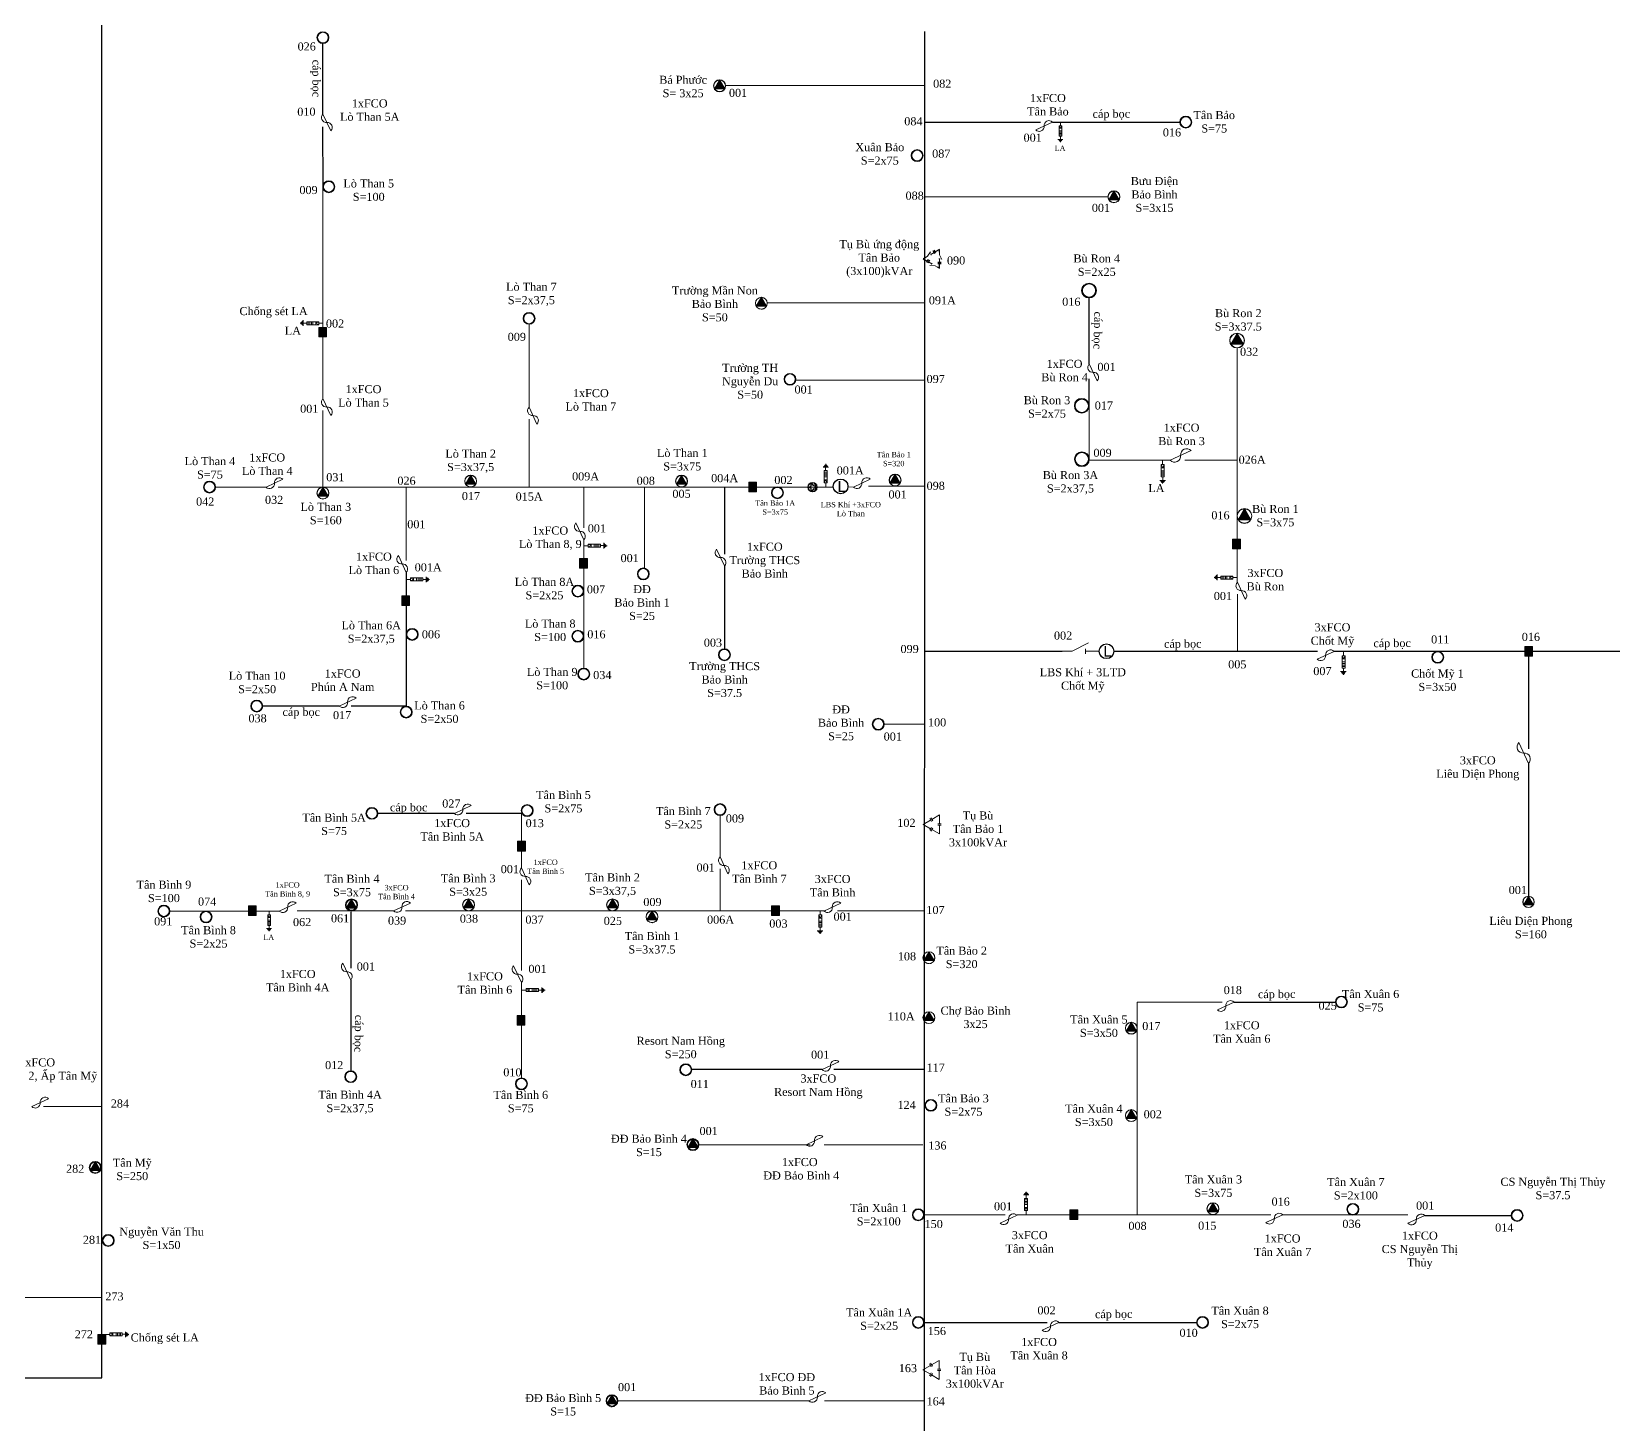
# Model space of a CAD drawing. Header units: inches. Extents: x 4393 to 9189, y -189 to 2360.
# Drawn here: x 8357.2 to 8504.6, y 1121 to 1250.8 of the extents above; entities that cross this region are included whole.
import ezdxf
from ezdxf.enums import TextEntityAlignment as Align

# ---------------------------------------------------------------- set-up
doc = ezdxf.new("R2010")
doc.units = ezdxf.units.IN
doc.header["$MEASUREMENT"] = 0
for name, color, linetype, lineweight in [('Day 22kV', 1, 'Continuous', 25), ('TBA', 5, 'Continuous', 18), ('Text', 7, 'Continuous', 15), ('Thiet bi', 3, 'Continuous', 18)]:
    doc.layers.add(name, color=color, linetype=linetype, lineweight=lineweight)
doc.layers.add('TEXT477TANPHU', color=7, linetype='Continuous')
doc.styles.get("Standard").update_dxf_attribs({"font": 'arial.ttf'})
doc.styles.add('TimeNRoman', font='times.ttf')

# ---------------------------------------------------------------- blocks, each defined once
blk = doc.blocks.new('TBA 1P')
h = blk.add_hatch(color=4)
h.set_gradient(color1=(0, 0, 255), one_color=1, tint=1, name='SPHERICAL')
h.paths.add_polyline_path([(0.8, 0.8, 1), (-0.8, 0.8, 1)])
h.paths.add_polyline_path([(-0.77, 0.8, -1), (0.77, 0.8, -1)], flags=16)
at = {"color": 0}
for radius in [0.8, 0.769, 0.759, 0.759, 0.748, 0.737, 0.726, 0.715]:
    blk.add_circle((0, 0.8), radius, dxfattribs=at)
blk = doc.blocks.new('FCO')
at = {"color": 0}
blk.add_lwpolyline([(0, 0, 0.707499), (1.13, 0.53, -0.707499), (2.26, 1.05, -5.301682)], format="xyb", dxfattribs=at)
blk.add_lwpolyline([(0, 0), (2.26, 1.05)], dxfattribs=at)
blk = doc.blocks.new('TBA 3P')
h = blk.add_hatch(color=4)
h.set_gradient(color1=(0, 0, 255), one_color=1, tint=1, name='INVSPHERICAL')
h.paths.add_polyline_path([(-0.01, 1.58), (0, 1.6, 0.414214), (-0.8, 0.8, 0.131652), (-0.69, 0.4), (-0.68, 0.42, -0.12747), (-0.78, 0.8, -0.409402)])
h = blk.add_hatch(color=4)
h.set_gradient(color1=(0, 0, 255), one_color=1, tint=1, name='INVSPHERICAL')
h.paths.add_polyline_path([(0.8, 0.8, 1), (-0.8, 0.8, 1)])
h.paths.add_polyline_path([(-0.78, 0.8, -1), (0.78, 0.8, -1)], flags=16)
h = blk.add_hatch()
h.set_pattern_fill('AR-HBONE', color=4, scale=0.25, style=0)
h.paths.add_polyline_path([(0.69, 0.4), (0.67, 0.4, -0.566432), (-0.67, 0.4), (-0.69, 0.4, 0.57735)])
h = blk.add_hatch(color=4)
h.set_gradient(color1=(0, 0, 255), one_color=1, tint=1, name='SPHERICAL')
h.paths.add_polyline_path([(0, 1.6), (0.01, 1.58, -0.409402), (0.78, 0.8, -0.12747), (0.68, 0.42), (0.69, 0.4, 0.131652), (0.8, 0.8, 0.414214)])
at = {"color": 0}
blk.add_lwpolyline([(0, 1.6, 0, 1.39, 0), (0, 0.4, 0, 0, 0)], format="xyseb", dxfattribs=at)
blk.add_lwpolyline([(-0.69, 0.4), (0.69, 0.4), (0, 1.6)], close=True, dxfattribs=at)
for radius in [0.8, 0.778]:
    blk.add_circle((0, 0.8), radius, dxfattribs=at)
blk = doc.blocks.new('LA')
at = {"color": 0}
for p, q in [((0.52, -1.72), (0.52, -2.28)), ((0.33, -2.28), (0.53, -2.69)), ((0.33, -2.28), (0.74, -2.28)), ((0.33, -3.92), (0.33, -2.28)), ((0.33, -2.69), (0.74, -2.69)), ((0.33, -3.1), (0.74, -3.1)), ((0.33, -3.3), (0.74, -3.3)), ((0.33, -3.51), (0.74, -3.51)), ((0.33, -3.71), (0.74, -3.71)), ((0.74, -3.92), (0.33, -3.92)), ((0.53, -2.69), (0.74, -2.28)), ((0.53, -3.92), (0.53, -4.39)), ((0.74, -2.28), (0.74, -3.92)), ((0.88, -4.39), (0.14, -4.39)), ((0.22, -4.48), (0.8, -4.48)), ((0.3, -4.58), (0.72, -4.58)), ((0.38, -4.67), (0.64, -4.67)), ((0.46, -4.77), (0.56, -4.77))]:
    blk.add_line(p, q, dxfattribs=at)
blk = doc.blocks.new('ALTD')
at = {"color": 0}
for points in [[(3.38, 1.08), (1.27, 0), (0, 0)], [(2.99, 0.31), (2.99, -0.31)], [(2.99, 0), (4.73, 0)]]:
    blk.add_lwpolyline(points, dxfattribs=at)
blk = doc.blocks.new('tuj bù ứng động')
at = {"color": 0}
for points in [[(7858.06, 2813.97), (7858.06, 2815.23), (7856.15, 2814.12)], [(7851.91, 2811.66), (7850.5, 2810.87), (7852.44, 2809.74)], [(7852.9, 2810.53), (7852.11, 2809.16)], [(7853.45, 2810.21), (7852.66, 2808.84)], [(7855.9, 2813.27), (7855.11, 2814.64)], [(7856.45, 2813.59), (7855.66, 2814.96)], [(7857.02, 2807.12), (7858.06, 2806.5), (7858.06, 2808.54)], [(7858.85, 2809.19), (7857.27, 2809.19)], [(7858.85, 2808.54), (7857.27, 2808.54)]]:
    blk.add_lwpolyline(points, dxfattribs=at)
at = {"layer": 'Thiet bi', "zscale": 3.6}
for p, rotation in [((7851.5, 2811.42), 29.99999999999729), ((7857.13, 2807.07), 149.9999999999897), ((7858.06, 2813.94), 270)]:
    blk.add_blockref('ALTD', p, dxfattribs=dict(at, rotation=rotation))
blk = doc.blocks.new('TU BU')
at = {"color": 0}
for points in [[(0.59, -1.02), (0, 0), (-0.59, -1.02)], [(-0.68, -1.18), (-1.27, -2.19), (-0.09, -2.19)], [(-0.48, -1.29), (-0.88, -1.06)], [(-0.39, -1.13), (-0.78, -0.9)], [(-0.09, -2.42), (-0.09, -1.96)], [(0.09, -2.19), (1.27, -2.19), (0.68, -1.18)], [(0.09, -2.42), (0.09, -1.96)], [(0.41, -1.13), (0.8, -0.9)], [(0.5, -1.29), (0.9, -1.06)]]:
    blk.add_lwpolyline(points, dxfattribs=at)
blk = doc.blocks.new('ngoi sao')
at = {"layer": 'Day 22kV', "color": 1}
for p, q in [((7789, 2470), (7803.5, 2474.7)), ((7803.5, 2465.3), (7789, 2470)), ((7803.5, 2474.7), (7803.5, 2490)), ((7803.5, 2490), (7812.5, 2477.6)), ((7803.5, 2450), (7803.5, 2465.3)), ((7812.5, 2462.4), (7803.5, 2450)), ((7812.5, 2477.6), (7827, 2482.3)), ((7827, 2457.7), (7812.5, 2462.4)), ((7827, 2482.3), (7818, 2470)), ((7818, 2470), (7827, 2457.7))]:
    blk.add_line(p, q, dxfattribs=at)
blk = doc.blocks.new('báo sự cố')
at = {"layer": 'Day 22kV', "color": 1, "xscale": 0.1313280000002237, "yscale": 0.1313280000002237, "zscale": 0.1313280000002237}
blk.add_blockref('ngoi sao', (6759.61, 2134.29, 3), dxfattribs=at)
at = {"layer": 'TBA', "xscale": 3.449999999999818, "yscale": 3.449999999999818, "zscale": 3.449999999999818, "rotation": 90}
blk.add_blockref('TBA 1P', (7788, 2458.76), dxfattribs=at)
blk = doc.blocks.new('LBS khí')
blk.add_circle((1.09, -1.12), 3.4)
at = {"layer": 'TEXT477TANPHU', "color": 7, "true_color": 0xffffff, "insert": (-0.34, 1.36), "char_height": 5, "attachment_point": 1}
blk.add_mtext_dynamic_manual_height_columns('L', width=1.1505, gutter_width=1, heights=[0], dxfattribs=at)

msp = doc.modelspace()

# ---------------------------------------------------------------- hatches: boundary and pattern name
at = {"layer": 'Text', "lineweight": 15}
h = msp.add_hatch(dxfattribs=at)
h.set_pattern_fill('ANSI38', color=4, scale=0.5, style=0)
h.set_pattern_definition([(45, (8240.993173, 334.96778), (-0.044194174, 0.044194174), []), (135, (8240.993173, 334.96778), (-0.1325825215, 0.044194174), [0.15625, -0.09375])])
h.paths.add_polyline_path([(8384.7, 1223.27), (8383.97, 1223.27), (8383.97, 1222.37), (8384.7, 1222.37)])
h = msp.add_hatch(dxfattribs=at)
h.set_pattern_fill('ANSI38', color=4, scale=0.5, style=0)
h.set_pattern_definition([(45, (8281.066604, 320.5459), (-0.044194174, 0.044194174), []), (135, (8281.066604, 320.5459), (-0.1325825215, 0.044194174), [0.15625, -0.09375])])
h.paths.add_polyline_path([(8424.78, 1208.85), (8424.05, 1208.85), (8424.05, 1207.94), (8424.78, 1207.94)])
h = msp.add_hatch(dxfattribs=at)
h.set_pattern_fill('ANSI38', color=4, scale=0.5, style=0)
h.set_pattern_definition([(45, (8326.164444, 315.228625), (-0.044194174, 0.044194174), []), (135, (8326.164444, 315.228625), (-0.1325825215, 0.044194174), [0.15625, -0.09375])])
h.paths.add_polyline_path([(8469.87, 1203.53), (8469.14, 1203.53), (8469.14, 1202.63), (8469.87, 1202.63)])
h = msp.add_hatch(dxfattribs=at)
h.set_pattern_fill('ANSI38', color=4, scale=0.5, style=0)
h.set_pattern_definition([(45, (8265.295286, 313.427234), (-0.044194174, 0.044194174), []), (135, (8265.295286, 313.427234), (-0.1325825215, 0.044194174), [0.15625, -0.09375])])
h.paths.add_polyline_path([(8409.01, 1201.73), (8408.27, 1201.73), (8408.27, 1200.83), (8409.01, 1200.83)])
h = msp.add_hatch(dxfattribs=at)
h.set_pattern_fill('ANSI38', color=4, scale=0.5, style=0)
h.set_pattern_definition([(45, (8248.73371, 309.94623), (-0.044194174, 0.044194174), []), (135, (8248.73371, 309.94623), (-0.1325825215, 0.044194174), [0.15625, -0.09375])])
h.paths.add_polyline_path([(8392.44, 1198.25), (8391.71, 1198.25), (8391.71, 1197.34), (8392.44, 1197.34)])
h = msp.add_hatch(dxfattribs=at)
h.set_pattern_fill('ANSI38', color=4, scale=0.5, style=0)
h.set_pattern_definition([(45, (8353.394646, 305.233064), (-0.044194174, 0.044194174), []), (135, (8353.394646, 305.233064), (-0.1325825215, 0.044194174), [0.15625, -0.09375])])
h.paths.add_polyline_path([(8497.1, 1193.54), (8496.37, 1193.54), (8496.37, 1192.63), (8497.1, 1192.63)])
h = msp.add_hatch(dxfattribs=at)
h.set_pattern_fill('ANSI38', color=4, scale=0.5, style=0)
h.set_pattern_definition([(45, (8259.515904, 287.061817), (-0.044194174, 0.044194174), []), (135, (8259.515904, 287.061817), (-0.1325825215, 0.044194174), [0.15625, -0.09375])])
h.paths.add_polyline_path([(8403.23, 1175.37), (8402.5, 1175.37), (8402.5, 1174.46), (8403.23, 1174.46)])
h = msp.add_hatch(dxfattribs=at)
h.set_pattern_fill('ANSI38', color=4, scale=0.5, style=0)
h.set_pattern_definition([(45, (8234.44285, 281.06456), (-0.044194174, 0.044194174), []), (135, (8234.44285, 281.06456), (-0.1325825215, 0.044194174), [0.15625, -0.09375])])
h.paths.add_polyline_path([(8378.15, 1169.37), (8377.42, 1169.37), (8377.42, 1168.46), (8378.15, 1168.46)])
h = msp.add_hatch(dxfattribs=at)
h.set_pattern_fill('ANSI38', color=4, scale=0.5, style=0)
h.set_pattern_definition([(45, (8283.18536, 281.051616), (-0.044194174, 0.044194174), []), (135, (8283.18536, 281.051616), (-0.1325825215, 0.044194174), [0.15625, -0.09375])])
h.paths.add_polyline_path([(8426.9, 1169.36), (8426.16, 1169.36), (8426.16, 1168.45), (8426.9, 1168.45)])
h = msp.add_hatch(dxfattribs=at)
h.set_pattern_fill('ANSI38', color=4, scale=0.5, style=0)
h.set_pattern_definition([(45, (8259.47956, 270.843036), (-0.044194174, 0.044194174), []), (135, (8259.47956, 270.843036), (-0.1325825215, 0.044194174), [0.15625, -0.09375])])
h.paths.add_polyline_path([(8403.19, 1159.15), (8402.46, 1159.15), (8402.46, 1158.24), (8403.19, 1158.24)])
h = msp.add_hatch(dxfattribs=at)
h.set_pattern_fill('ANSI38', color=4, scale=0.5, style=0)
h.set_pattern_definition([(45, (8311.003445, 252.73895), (-0.044194174, 0.044194174), []), (135, (8311.003445, 252.73895), (-0.1325825215, 0.044194174), [0.15625, -0.09375])])
h.paths.add_polyline_path([(8454.71, 1141.04), (8453.98, 1141.04), (8453.98, 1140.14), (8454.71, 1140.14)])
h = msp.add_hatch(dxfattribs=at)
h.set_pattern_fill('ANSI38', color=4, scale=0.5, style=0)
h.set_pattern_definition([(45, (8220.40955, 241.109544), (-0.044194174, 0.044194174), []), (135, (8220.40955, 241.109544), (-0.1325825215, 0.044194174), [0.15625, -0.09375])])
h.paths.add_polyline_path([(8364.12, 1129.41), (8363.39, 1129.41), (8363.39, 1128.51), (8364.12, 1128.51)])

# ---------------------------------------------------------------- linework, layer by layer
at = {"color": 5, "lineweight": 30}
for p, q in [((8363.75, 1125.37), (8363.75, 1314.08)), ((8294.72, 1125.37), (8363.75, 1125.37))]:
    msp.add_line(p, q, dxfattribs=at)
at = {"color": 5, "lineweight": 15}
msp.add_line((8414.34, 1208.38), (8414.34, 1200.83), dxfattribs=at)
at = {"lineweight": 15}
msp.add_circle((8457.39, 1193.08), 0.684, dxfattribs=at)
at = {"layer": 'Day 22kV', "color": 5, "lineweight": 15}
for p, q in [((8440.43, 1245.8), (8421.88, 1245.8)), ((8440.42, 1225.54), (8425.78, 1225.54)), ((8363.75, 1132.86), (8353.18, 1132.86))]:
    msp.add_line(p, q, dxfattribs=at)
at = {"layer": 'Day 22kV', "color": 5, "lineweight": 30}
for points in [[(8440.43, 1250.83), (8440.41, 1113.55)], [(8384.36, 1243.15), (8384.36, 1249.71)], [(8384.39, 1236.35), (8384.36, 1241.96)], [(8440.42, 1242.4), (8451.24, 1242.4)], [(8452.36, 1242.4), (8464.22, 1242.4)], [(8421.78, 1208.33), (8421.78, 1202.14)], [(8392.12, 1200.43), (8392.12, 1187.98), (8386.99, 1187.98)], [(8421.78, 1201.03), (8421.78, 1193.31)], [(8440.42, 1193.08), (8453.27, 1193.08)], [(8458.07, 1193.08), (8477.04, 1193.08)], [(8478.58, 1193.08), (8527.05, 1193.08)], [(8496.72, 1193.08), (8496.72, 1184)], [(8385.88, 1187.98), (8378.75, 1187.98)], [(8496.72, 1182.62), (8496.72, 1169.73)], [(8396.61, 1177.97), (8389.48, 1177.97)], [(8402.86, 1177.97), (8397.72, 1177.97)], [(8386.95, 1168.79), (8386.95, 1163.54)], [(8386.95, 1162.43), (8386.95, 1153.99)], [(8469.29, 1160.39), (8478.72, 1160.39)], [(8430.88, 1154.09), (8418.73, 1154.09)], [(8440.41, 1154.09), (8431.99, 1154.09)], [(8487.05, 1140.5), (8495.1, 1140.5)], [(8440.41, 1130.53), (8451.85, 1130.54)], [(8452.96, 1130.54), (8465.78, 1130.54)]]:
    msp.add_lwpolyline(points, dxfattribs=at)
at = {"layer": 'Day 22kV', "color": 5, "lineweight": 15}
for points in [[(8384.36, 1216.63), (8384.36, 1236.37)], [(8457.52, 1235.44), (8440.42, 1235.44)], [(8403.57, 1215.83), (8403.57, 1223.55)], [(8469.56, 1199.49), (8469.56, 1221.35)], [(8440.42, 1218.34), (8428.44, 1218.34)], [(8384.36, 1208.38), (8384.36, 1215.51)], [(8403.57, 1208.38), (8403.57, 1214.72)], [(8463.32, 1210.88), (8455.78, 1210.88)], [(8469.56, 1210.88), (8464.7, 1210.88)], [(8379.06, 1208.38), (8374.34, 1208.38)], [(8380.18, 1208.38), (8431.93, 1208.38)], [(8392.12, 1208.38), (8392.12, 1201.54)], [(8408.67, 1208.38), (8408.67, 1204.58)], [(8431.93, 1208.39), (8431.45, 1208.39)], [(8440.42, 1208.48), (8435.21, 1208.48)], [(8408.67, 1203.47), (8408.67, 1191.52)], [(8469.59, 1193.08), (8469.59, 1198.41)], [(8436.68, 1186.29), (8440.41, 1186.29)], [(8402.86, 1172.89), (8402.86, 1177.97)], [(8421.37, 1173.91), (8421.37, 1177.77)], [(8421.37, 1168.89), (8421.37, 1172.8)], [(8402.86, 1163.33), (8402.86, 1171.77)], [(8380.29, 1168.87), (8370.1, 1168.87)], [(8390.94, 1168.89), (8381.97, 1168.89)], [(8392.05, 1168.89), (8431.2, 1168.89)], [(8440.41, 1168.89), (8432.31, 1168.89)], [(8402.86, 1162.21), (8402.86, 1153.32)], [(8460.26, 1140.57), (8460.26, 1160.39)], [(8460.26, 1160.39), (8468.18, 1160.39)], [(8363.75, 1150.65), (8358.33, 1150.65)], [(8429.76, 1147.1), (8419.4, 1147.1)], [(8440.28, 1147.1), (8431.07, 1147.1)], [(8440.41, 1140.57), (8447.94, 1140.57)], [(8449.06, 1140.57), (8472.69, 1140.57)], [(8473.81, 1140.57), (8485.48, 1140.57)], [(8429.66, 1123.23), (8411.86, 1123.23)]]:
    msp.add_lwpolyline(points, dxfattribs=at)
at = {"layer": 'Text', "color": 5, "lineweight": 30}
for p, q in [((8455.78, 1219.86), (8455.78, 1226.04)), ((8455.78, 1215.96), (8455.78, 1218.48))]:
    msp.add_line(p, q, dxfattribs=at)
at = {"layer": 'Text', "color": 5, "lineweight": 15}
msp.add_line((8455.78, 1210.88), (8455.77, 1215.96), dxfattribs=at)
at = {"layer": 'Text', "color": 4, "lineweight": 15}
for p, q in [((8433.8, 1208.39), (8433.3, 1208.42)), ((8431.12, 1123.23), (8440.41, 1123.23))]:
    msp.add_line(p, q, dxfattribs=at)
for points in [[(8383.97, 1223.27), (8384.7, 1223.27), (8384.7, 1222.37), (8383.97, 1222.37)], [(8424.05, 1208.85), (8424.78, 1208.85), (8424.78, 1207.94), (8424.05, 1207.94)], [(8469.14, 1203.53), (8469.87, 1203.53), (8469.87, 1202.63), (8469.14, 1202.63)], [(8408.27, 1201.73), (8409.01, 1201.73), (8409.01, 1200.83), (8408.27, 1200.83)], [(8391.71, 1198.25), (8392.44, 1198.25), (8392.44, 1197.34), (8391.71, 1197.34)], [(8496.37, 1193.54), (8497.1, 1193.54), (8497.1, 1192.63), (8496.37, 1192.63)], [(8402.5, 1175.37), (8403.23, 1175.37), (8403.23, 1174.46), (8402.5, 1174.46)], [(8377.42, 1169.37), (8378.15, 1169.37), (8378.15, 1168.46), (8377.42, 1168.46)], [(8426.16, 1169.36), (8426.9, 1169.36), (8426.9, 1168.45), (8426.16, 1168.45)], [(8402.46, 1159.15), (8403.19, 1159.15), (8403.19, 1158.24), (8402.46, 1158.24)], [(8453.98, 1141.04), (8454.71, 1141.04), (8454.71, 1140.14), (8453.98, 1140.14)], [(8363.39, 1129.41), (8364.12, 1129.41), (8364.12, 1128.51), (8363.39, 1128.51)]]:
    msp.add_lwpolyline(points, close=True, dxfattribs=at)

# ---------------------------------------------------------------- block references
at = {"color": 0, "lineweight": 15, "xscale": 0.2015999999994165, "yscale": 0.2015999999998712, "zscale": 0.2016}
for p in [(8432.39, 1208.67), (8457.17, 1193.31)]:
    msp.add_blockref('LBS khí', p, dxfattribs=at)
at = {"layer": 'Day 22kV', "color": 3, "lineweight": 15, "xscale": 0.2015999999994165, "yscale": 0.2015999999998712, "zscale": 0.2016}
msp.add_blockref('tuj bù ứng động', (6857.63, 662.98), dxfattribs=at)
at = {"layer": 'Day 22kV', "color": 6, "lineweight": 15, "xscale": 0.161280000000227, "yscale": 0.161279999999806, "zscale": 0.1612800000000109, "rotation": 75.06858282167514}
msp.add_blockref('báo sự cố', (8489.63, -107.01), dxfattribs=at)
at = {"layer": 'TBA', "lineweight": 15}
for name, p, xscale, yscale, zscale in [('TBA 1P', (8384.36, 1249.71), 0.6955200000002151, 0.6955199999999877, 0.6955200000001468), ('TBA 3P', (8421.33, 1245.22), 0.6955200000002151, 0.6955199999999877, 0.6955200000001468), ('TBA 1P', (8464.78, 1241.84), 0.6955200000002151, 0.6955199999999877, 0.6955200000001468), ('TBA 1P', (8439.74, 1238.72), 0.6955200000002151, 0.6955199999999877, 0.6955200000001468), ('TBA 1P', (8384.91, 1235.82), 0.6955200000002151, 0.6955199999999877, 0.6955200000001468), ('TBA 3P', (8458.08, 1234.88), 0.6955200000002151, 0.6955199999999877, 0.6955200000001468), ('TBA 3P', (8425.22, 1224.96), 0.6955200000002151, 0.6955199999999877, 0.6955200000001468), ('TBA 1P', (8455.76, 1226.01), 0.8625000000001819, 0.8625000000001819, 0.8625000000001819), ('TBA 1P', (8403.57, 1223.55), 0.6955200000002151, 0.6955199999999877, 0.6955200000001468), ('TBA 3P', (8469.56, 1221.35), 0.8625000000001819, 0.8625000000001819, 0.8625000000001819), ('TBA 1P', (8427.89, 1217.87), 0.6955200000002151, 0.6955199999999877, 0.6955200000001468), ('TBA 1P', (8455.08, 1215.27), 0.8625000000001819, 0.8625000000001819, 0.8625000000001819), ('TBA 1P', (8455.09, 1210.29), 0.8625000000001819, 0.8625000000001819, 0.8625000000001819), ('TBA 1P', (8373.79, 1207.83), 0.6955200000002151, 0.6955199999999877, 0.6955200000001468), ('TBA 3P', (8384.36, 1207.27), 0.6955200000002151, 0.6955199999999877, 0.6955200000001468), ('TBA 3P', (8398.13, 1208.38), 0.6955200000002151, 0.6955199999999877, 0.6955200000001468), ('TBA 3P', (8417.78, 1208.38), 0.6955200000002151, 0.6955199999999877, 0.6955200000001468), ('TBA 3P', (8437.69, 1208.48), 0.6955200000002151, 0.6955199999999877, 0.6955200000001468), ('TBA 1P', (8426.72, 1207.3), 0.6955200000002151, 0.6955199999999877, 0.6955200000001468), ('TBA 3P', (8470.25, 1205), 0.8625000000001819, 0.8625000000001819, 0.8625000000001819), ('TBA 1P', (8414.22, 1199.73), 0.6955200000002151, 0.6955199999999877, 0.6955200000001468), ('TBA 1P', (8408.12, 1198.13), 0.6955200000002151, 0.6955199999999877, 0.6955200000001468), ('TBA 1P', (8392.68, 1194.1), 0.6955200000002151, 0.6955199999999877, 0.6955200000001468), ('TBA 1P', (8408.12, 1193.93), 0.6955200000002151, 0.6955199999999877, 0.6955200000001468), ('TBA 1P', (8421.78, 1192.2), 0.6955200000002151, 0.6955199999999877, 0.6955200000001468), ('TBA 1P', (8488.26, 1191.97), 0.6955200000002151, 0.6955199999999877, 0.6955200000001468), ('TBA 1P', (8408.67, 1190.4), 0.6955200000002151, 0.6955199999999877, 0.6955200000001468), ('TBA 1P', (8378.19, 1187.42), 0.6955200000002151, 0.6955199999999877, 0.6955200000001468), ('TBA 1P', (8392.12, 1186.86), 0.6955200000002151, 0.6955199999999877, 0.6955200000001468), ('TBA 1P', (8436.12, 1185.73), 0.6955200000002151, 0.6955199999999877, 0.6955200000001468), ('TBA 1P', (8388.93, 1177.42), 0.6955200000002151, 0.6955199999999877, 0.6955200000001468), ('TBA 1P', (8403.4, 1177.68), 0.6955200000002151, 0.6955199999999877, 0.6955200000001468), ('TBA 1P', (8421.37, 1177.77), 0.6955200000002151, 0.6955199999999877, 0.6955200000001468), ('TBA 3P', (8387.01, 1168.87), 0.6955200000002151, 0.6955199999999877, 0.6955200000001468), ('TBA 3P', (8397.94, 1168.89), 0.6955200000002151, 0.6955199999999877, 0.6955200000001468), ('TBA 3P', (8411.35, 1168.89), 0.6955200000002151, 0.6955199999999877, 0.6955200000001468), ('TBA 3P', (8496.72, 1169.2), 0.6583706624478509, 0.6583706624478509, 0.6583706624476264), ('TBA 1P', (8387.03, 1168.89), 0.6955200000002151, 0.6955199999999877, 0.6955200000001468), ('TBA 3P', (8415.03, 1167.78), 0.6955200000002151, 0.6955199999999877, 0.6955200000001468), ('TBA 3P', (8440.84, 1163.97), 0.6955200000002151, 0.6955199999999877, 0.6955200000001468), ('TBA 1P', (8479.28, 1159.84), 0.6955200000002151, 0.6955199999999877, 0.6955200000001468), ('TBA 3P', (8440.84, 1158.38), 0.6955200000002151, 0.6955199999999877, 0.6955200000001468), ('TBA 3P', (8459.7, 1157.4), 0.6955200000002151, 0.6955199999999877, 0.6955200000001468), ('TBA 1P', (8418.18, 1153.53), 0.6955200000002151, 0.6955199999999877, 0.6955200000001468), ('TBA 1P', (8386.95, 1152.88), 0.6955200000002151, 0.6955199999999877, 0.6955200000001468), ('TBA 1P', (8402.86, 1152.21), 0.6955200000002151, 0.6955199999999877, 0.6955200000001468), ('TBA 1P', (8441.02, 1150.21), 0.6955200000002151, 0.6955199999999877, 0.6955200000001468), ('TBA 3P', (8459.7, 1149.25), 0.6955200000002151, 0.6955199999999877, 0.6955200000001468), ('TBA 3P', (8418.84, 1146.55), 0.6955200000002151, 0.6955199999999877, 0.6955200000001468), ('TBA 1P', (8418.84, 1146.55), 0.6955200000002151, 0.6955199999999877, 0.6955200000001468), ('TBA 3P', (8363.14, 1144.42), 0.6955200000002151, 0.6955199999999877, 0.6955200000001468), ('TBA 1P', (8439.85, 1140.01), 0.6955200000002151, 0.6955199999999877, 0.6955200000001468), ('TBA 3P', (8467.31, 1140.57), 0.6955200000002151, 0.6955199999999877, 0.6955200000001468), ('TBA 1P', (8480.35, 1140.52), 0.6955200000002151, 0.6955199999999877, 0.6955200000001468), ('TBA 1P', (8495.66, 1139.95), 0.6955200000002151, 0.6955199999999877, 0.6955200000001468), ('TBA 1P', (8439.85, 1129.98), 0.6955200000002151, 0.6955199999999877, 0.6955200000001468), ('TBA 1P', (8466.34, 1129.98), 0.6955200000002151, 0.6955199999999877, 0.6955200000001468), ('TBA 3P', (8411.3, 1122.68), 0.6955200000002151, 0.6955199999999877, 0.6955200000001468), ('TBA 1P', (8411.3, 1122.68), 0.6955200000002151, 0.6955199999999877, 0.6955200000001468)]:
    msp.add_blockref(name, p, dxfattribs=dict(at, xscale=xscale, yscale=yscale, zscale=zscale))
at = {"layer": 'TBA', "lineweight": 15, "xscale": 0.6955199999999877, "yscale": 0.6955199999999877, "zscale": 0.6955200000001468}
for p, rotation in [((8368.98, 1168.87), 270), ((8372.91, 1168.32), 270), ((8363.7, 1144.98), 90), ((8364.91, 1138.17), 90)]:
    msp.add_blockref('TBA 1P', p, dxfattribs=dict(at, rotation=rotation))
at = {"layer": 'Thiet bi', "lineweight": 15}
for name, p, xscale, yscale, zscale, rotation in [('FCO', (8384.36, 1243.15), 0.6955199999999877, 0.6955199999999877, 0.6955200000001468, 270), ('FCO', (8452.36, 1242.4), 0.6955200000002151, 0.6955199999999877, 0.6955200000001468, 180), ('LA', (8385.58, 1224.02), 0.6955200000002151, 0.6955199999999877, 0.6955200000001468, 270), ('FCO', (8455.78, 1219.86), 0.6955199999999877, 0.6955199999999877, 0.6955200000001468, 270), ('FCO', (8384.36, 1216.63), 0.6955199999999877, 0.6955199999999877, 0.6955200000001468, 270), ('FCO', (8403.57, 1215.83), 0.6955199999999877, 0.6955199999999877, 0.6955200000001468, 270), ('LA', (8431.58, 1207.19), 0.6955200000002151, 0.6955199999999877, 0.6955200000001468, 180), ('FCO', (8408.67, 1203.47), 0.6955199999999877, 0.6955199999999877, 0.6955200000001468, 90), ('LA', (8407.49, 1202.56), 0.6955199999999877, 0.6955199999999877, 0.6955200000001468, 90), ('FCO', (8392.12, 1200.43), 0.6955199999999877, 0.6955199999999877, 0.6955200000001468, 90), ('FCO', (8421.78, 1201.03), 0.6955199999999877, 0.6955199999999877, 0.6955200000001468, 90), ('LA', (8390.94, 1199.41), 0.6955199999999877, 0.6955199999999877, 0.6955200000001468, 90), ('LA', (8470.76, 1200.32), 0.6955199999999877, 0.6955199999999877, 0.6955200000001468, 270), ('FCO', (8469.59, 1199.52), 0.6955199999999877, 0.6955199999999877, 0.6955200000001468, 270), ('FCO', (8496.72, 1182.62), 0.8625000000001819, 0.8625000000001819, 0.8625000000001819, 90), ('TU BU', (8440.29, 1176.94), 0.6955199999999877, 0.6955199999999877, 0.6955200000001468, 90), ('FCO', (8421.37, 1173.91), 0.6955199999999877, 0.6955199999999877, 0.6955200000001468, 270), ('FCO', (8402.86, 1172.89), 0.6955199999999877, 0.6955199999999877, 0.6955200000001468, 270), ('FCO', (8432.62, 1169.6), 0.6955200000002151, 0.6955199999999877, 0.6955200000001468, 180), ('FCO', (8386.95, 1162.43), 0.6955199999999877, 0.6955199999999877, 0.6955200000001468, 90), ('FCO', (8402.86, 1162.21), 0.6955199999999877, 0.6955199999999877, 0.6955200000001468, 90), ('LA', (8401.71, 1161.14), 0.6955199999999877, 0.6955199999999877, 0.6955200000001468, 90), ('FCO', (8469.29, 1160.39), 0.6955200000002151, 0.6955199999999877, 0.6955200000001468, 180), ('LA', (8450.26, 1139.37), 0.6955200000002151, 0.6955199999999877, 0.6955200000001468, 180), ('FCO', (8449.05, 1140.52), 0.6955200000002151, 0.6955199999999877, 0.6955200000001468, 180), ('FCO', (8473.81, 1140.57), 0.6955200000002151, 0.6955199999999877, 0.6955200000001468, 180), ('FCO', (8487.05, 1140.5), 0.6955200000002151, 0.6955199999999877, 0.6955200000001468, 180), ('FCO', (8452.96, 1130.54), 0.6955200000002151, 0.6955199999999877, 0.6955200000001468, 180), ('LA', (8362.92, 1129.06), 0.6955200000002151, 0.6955199999999877, 0.6955200000001468, 90), ('TU BU', (8440.26, 1126.11), 0.6955199999999877, 0.6955199999999877, 0.6955200000001468, 90)]:
    msp.add_blockref(name, p, dxfattribs=dict(at, xscale=xscale, yscale=yscale, zscale=zscale, rotation=rotation))
for name, p, xscale, yscale, zscale in [('LA', (8452.78, 1243.44), 0.6037500000002183, 0.6037500000002183, 0.6037500000001272), ('FCO', (8463.32, 1210.88), 0.8625000000001819, 0.8625000000001819, 0.8625000000001819), ('LA', (8462.26, 1212.06), 0.6955200000002151, 0.6955199999999877, 0.6955200000001468), ('FCO', (8379.06, 1208.38), 0.6955200000002151, 0.6955199999999877, 0.6955200000001468), ('FCO', (8433.8, 1208.39), 0.6955200000002151, 0.6955199999999877, 0.6955200000001468), ('ALTD', (8453.27, 1193.08), 0.725760000000264, 0.7257600000000366, 0.7257600000000735), ('FCO', (8477.02, 1192.34), 0.6955200000002151, 0.6955199999999877, 0.6955200000001468), ('LA', (8479.11, 1194.24), 0.6955200000002151, 0.6955199999999877, 0.6955200000001468), ('FCO', (8385.88, 1187.98), 0.6955200000002151, 0.6955199999999877, 0.6955200000001468), ('FCO', (8396.61, 1177.97), 0.6955200000002151, 0.6955199999999877, 0.6955200000001468), ('FCO', (8380.29, 1168.87), 0.6955200000002151, 0.6955199999999877, 0.6955200000001468), ('FCO', (8390.94, 1168.89), 0.6955200000002151, 0.6955199999999877, 0.6955200000001468), ('LA', (8379.03, 1169.9), 0.6037500000002183, 0.6037500000002183, 0.6037500000001272), ('LA', (8430.34, 1170.09), 0.6955200000002151, 0.6955199999999877, 0.6955200000001468), ('FCO', (8430.88, 1154.09), 0.6955200000002151, 0.6955199999999877, 0.6955200000001468), ('FCO', (8357.22, 1150.65), 0.6955200000002151, 0.6955199999999877, 0.6955200000001468), ('FCO', (8429.39, 1147.1), 0.6955200000002151, 0.6955199999999877, 0.6955200000001468), ('FCO', (8429.66, 1123.23), 0.6955200000002151, 0.6955199999999877, 0.6955200000001468)]:
    msp.add_blockref(name, p, dxfattribs=dict(at, xscale=xscale, yscale=yscale, zscale=zscale))

# ---------------------------------------------------------------- texts
at = {"layer": 'Text', "color": 4, "lineweight": 15, "style": 'TimeNRoman'}
for s, height, p in [('026', 0.75, (8382.85, 1249.07)), ('082', 0.75, (8442.08, 1245.6)), ('001', 0.75, (8423.05, 1244.75)), ('010', 0.75, (8382.82, 1242.99)), ('084', 0.75, (8439.39, 1242.1)), ('001', 0.75, (8450.51, 1240.57)), ('016', 0.75, (8463.49, 1241.06)), ('087', 0.75, (8441.99, 1239.09)), ('LA', 0.5, (8453.06, 1239.71)), ('009', 0.75, (8383.02, 1235.69)), ('088', 0.75, (8439.51, 1235.17)), ('001', 0.75, (8456.87, 1234.03)), ('090', 0.75, (8443.37, 1229.13)), ('091A', 0.75, (8442.09, 1225.41)), ('016', 0.75, (8454.11, 1225.28)), ('002', 0.75, (8385.49, 1223.25)), ('LA', 0.75, (8381.56, 1222.58)), ('009', 0.75, (8402.43, 1222.01)), ('032', 0.75, (8470.68, 1220.62)), ('001', 0.75, (8457.39, 1219.21)), ('001', 0.75, (8429.16, 1217.1)), ('097', 0.75, (8441.47, 1218.08)), ('001', 0.75, (8383.09, 1215.31)), ('001A', 0.75, (8433.5, 1209.56)), ('026A', 0.75, (8470.96, 1210.56)), ('031', 0.75, (8385.52, 1208.93)), ('026', 0.75, (8392.15, 1208.6)), ('009A', 0.75, (8408.84, 1209.01)), ('008', 0.75, (8414.45, 1208.6)), ('004A', 0.75, (8421.8, 1208.84)), ('002', 0.75, (8427.28, 1208.67)), ('098', 0.75, (8441.47, 1208.13)), ('017', 0.75, (8398.16, 1207.17)), ('015A', 0.75, (8403.58, 1207.13)), ('005', 0.75, (8417.78, 1207.38)), ('001', 0.75, (8437.92, 1207.32)), ('LA', 0.75, (8462.04, 1207.91)), ('016', 0.75, (8468.01, 1205.38)), ('001', 0.75, (8393.07, 1204.54)), ('001', 0.75, (8409.89, 1204.16)), ('001', 0.75, (8412.95, 1201.39)), ('007', 0.75, (8409.81, 1198.48)), ('001', 0.75, (8468.24, 1197.86)), ('006', 0.75, (8394.43, 1194.29)), ('016', 0.75, (8409.85, 1194.29)), ('003', 0.75, (8420.71, 1193.51)), ('099', 0.75, (8439.04, 1192.92)), ('034', 0.75, (8410.4, 1190.49)), ('038', 0.75, (8378.27, 1186.46)), ('017', 0.75, (8386.15, 1186.76)), ('100', 0.75, (8441.6, 1186.08)), ('001', 0.75, (8437.47, 1184.76)), ('027', 0.75, (8396.33, 1178.52)), ('009', 0.75, (8422.76, 1177.13)), ('013', 0.75, (8404.1, 1176.69)), ('102', 0.75, (8438.74, 1176.72)), ('001', 0.75, (8401.78, 1172.4)), ('001', 0.75, (8420.03, 1172.55)), ('001', 0.75, (8495.72, 1170.46)), ('074', 0.75, (8373.57, 1169.38)), ('009', 0.75, (8415.07, 1169.34)), ('107', 0.75, (8441.45, 1168.6)), ('091', 0.75, (8369.48, 1167.54)), ('062', 0.75, (8382.42, 1167.47)), ('061', 0.75, (8385.96, 1167.82)), ('039', 0.75, (8391.27, 1167.61)), ('038', 0.75, (8397.97, 1167.79)), ('037', 0.75, (8404.08, 1167.7)), ('025', 0.75, (8411.38, 1167.58)), ('006A', 0.75, (8421.42, 1167.7)), ('003', 0.75, (8426.81, 1167.33)), ('001', 0.75, (8432.8, 1167.98)), ('LA', 0.5, (8379.31, 1166.18)), ('108', 0.75, (8438.79, 1164.28)), ('001', 0.75, (8388.36, 1163.33)), ('001', 0.75, (8404.36, 1163.11)), ('018', 0.75, (8469.16, 1161.13)), ('025', 0.75, (8478, 1159.68)), ('110A', 0.75, (8438.25, 1158.69)), ('017', 0.75, (8461.57, 1157.78)), ('001', 0.75, (8430.7, 1155.11)), ('012', 0.75, (8385.41, 1154.14)), ('117', 0.75, (8441.47, 1153.91)), ('010', 0.75, (8402.02, 1153.47)), ('011', 0.75, (8419.48, 1152.38)), ('284', 0.75, (8365.44, 1150.56)), ('124', 0.75, (8438.76, 1150.43)), ('002', 0.75, (8461.7, 1149.56)), ('001', 0.75, (8420.31, 1148)), ('282', 0.75, (8361.27, 1144.48)), ('001', 0.75, (8447.75, 1140.98)), ('016', 0.75, (8473.62, 1141.42)), ('001', 0.75, (8487.09, 1141.05)), ('150', 0.75, (8441.28, 1139.33)), ('008', 0.75, (8460.28, 1139.16)), ('015', 0.75, (8466.78, 1139.18)), ('036', 0.75, (8480.22, 1139.35)), ('014', 0.75, (8494.46, 1139)), ('281', 0.75, (8362.84, 1137.86)), ('273', 0.75, (8364.93, 1132.59)), ('002', 0.75, (8451.8, 1131.29)), ('156', 0.75, (8441.58, 1129.36)), ('010', 0.75, (8465.04, 1129.19)), ('163', 0.75, (8438.88, 1125.9)), ('001', 0.75, (8412.71, 1124.13)), ('164', 0.75, (8441.47, 1122.81))]:
    msp.add_text(s, height=height, dxfattribs=at).set_placement(p, align=Align.CENTER)
at = {"layer": 'Text', "color": 3, "lineweight": 30, "style": 'TimeNRoman'}
msp.add_text('cáp bọc', height=0.75, rotation=270, dxfattribs=at).set_placement((8383.39, 1246.47), align=Align.CENTER)
at = {"layer": 'Text', "color": 3, "lineweight": 15, "style": 'TimeNRoman'}
for rotation, p in [(0.3502, (8457.84, 1242.8)), (268.8983, (8456.21, 1223)), (0.3502, (8464.5, 1193.41)), (0.3502, (8484.01, 1193.47)), (0.3502, (8473.25, 1160.76)), (268.8983, (8387.33, 1157.46)), (0.3502, (8458.06, 1130.94))]:
    msp.add_text('cáp bọc', height=0.75, rotation=rotation, dxfattribs=at).set_placement(p, align=Align.CENTER)
for s, p in [('017', (8457.14, 1215.61)), ('009', (8457.02, 1211.2)), ('042', (8373.39, 1206.66)), ('032', (8379.81, 1206.82)), ('001A', (8394.17, 1200.53)), ('002', (8453.34, 1194.17)), ('011', (8488.49, 1193.81)), ('016', (8496.94, 1194.05)), ('005', (8469.58, 1191.49)), ('007', (8477.51, 1190.86)), ('cáp bọc', (8382.34, 1187.05)), ('cáp bọc', (8392.35, 1178.16)), ('136', (8441.63, 1146.65)), ('272', (8362.08, 1129.06))]:
    msp.add_text(s, height=0.75, dxfattribs=at).set_placement(p, align=Align.CENTER)
at = {"layer": 'Text', "color": 4, "lineweight": 15, "attachment_point": 5, "style": 'TimeNRoman'}
for s, insert, char_height, width in [('Bá Phước\\PS= 3x25', (8417.93, 1245.71), 0.75, 5.1077), ('1xFCO\\PLò Than 5A', (8388.72, 1243.51), 0.75, 18.334), ('1xFCO\\PTân Bảo', (8451.93, 1244.01), 0.75, 4.9373), ('Tân Bảo\\PS=75', (8467.43, 1242.42), 0.75, 5.1077), ('Xuân Bảo\\PS=2x75', (8436.26, 1239.43), 0.75, 7.2593), ('Lò Than 5\\PS=100', (8388.63, 1236.05), 0.75, 19.3125), ('B{\\fTimes New Roman|b0|i0|c163|p18;ư}u {\\fTimes New Roman|b0|i0|c238|p18;Đ}iện\\PBảo Bình\\PS=3x15', (8461.86, 1235.65), 0.75, 5.1077), ('Tụ Bù ứng động\\PTân Bảo\\P(3x100)kVAr', (8436.21, 1229.65), 0.75, 7.2593), ('Bù Ron 4\\PS=2x25', (8456.48, 1229.06), 0.75, 9.0022), ('Lò Than 7\\PS=2x37,5', (8403.79, 1226.34), 0.75, 7.2593), ('Tr{\\fTimes New Roman|b0|i0|c163|p18;ư}ờng Mần Non Bảo Bình\\PS=50', (8420.89, 1225.45), 0.75, 8.5565), ('Chống sét LA', (8379.76, 1224.66), 0.75, 9.413), ('Bù Ron 2\\PS=3x37.5', (8469.67, 1223.96), 0.75, 8.1027), ('Tr{\\fTimes New Roman|b0|i0|c163|p18;ư}ờng TH\\PNguyễn Du\\PS=50', (8424.18, 1218.24), 0.75, 7.2383), ('1xFCO\\PBù Ron 4', (8453.48, 1219.24), 0.75, 5.3876), ('1xFCO\\PLò Than 5', (8388.14, 1216.88), 0.75, 16.3977), ('1xFCO\\PLò Than 7', (8409.33, 1216.51), 0.75, 9.8376), ('Bù Ron 3\\PS=2x75', (8451.84, 1215.85), 0.75, 9.0022), ('1xFCO\\PBù Ron 3', (8464.38, 1213.29), 0.75, 5.3876), ('Lò Than 2\\PS=3x37,5', (8398.13, 1210.79), 0.75, 7.2593), ('Lò Than 1\\PS=3x75', (8417.85, 1210.93), 0.75, 4.7319), ('Lò Than 4\\PS=75', (8373.83, 1210.17), 0.75, 7.2593), ('1xFCO\\PLò Than 4', (8379.17, 1210.51), 0.75, 8.5), ('Tân Bảo 1\\PS=320', (8437.56, 1210.99), 0.5, 4.7319), ('Lò Than 3\\PS=160', (8384.63, 1205.91), 0.75, 7.2593), ('Tân Bảo 1A\\PS=3x75', (8426.51, 1206.47), 0.5, 6.534), ('LBS Khí +3xFCO\\PLò Than', (8433.56, 1206.33), 0.5, 11.0939), ('Bù Ron 1\\PS=3x75', (8473.13, 1205.72), 0.75, 8.1027), ('1xFCO\\PLò Than 8, 9 ', (8405.55, 1203.62), 0.75, 6.0477), ('1xFCO\\PTr{\\fTimes New Roman|b0|i0|c163|p18;ư}ờng THCS\\PBảo Bình', (8425.54, 1201.57), 0.75, 12.4758), ('1xFCO\\PLò Than 6', (8389.11, 1201.27), 0.75, 8.5), ('3xFCO\\PBù Ron', (8472.19, 1199.75), 0.75, 3.6094), ('Lò Than 6A\\PS=2x37,5', (8388.86, 1194.79), 0.75, 7.2593), ('Lò Than 8\\PS=100', (8405.54, 1195.03), 0.75, 7.2593), ('3xFCO \\PChốt Mỹ', (8478.45, 1194.57), 0.75, 7.2593), ('Lò Than 10\\PS=2x50', (8378.23, 1190.17), 0.75, 7.2593), ('1xFCO\\PPhún A Nam', (8386.2, 1190.38), 0.75, 6.1182), ('Lò Than 9\\PS=100', (8405.73, 1190.53), 0.75, 7.2593), ('Tr{\\fTimes New Roman|b0|i0|c163|p18;ư}ờng THCS\\PBảo Bình\\PS=37.5', (8421.8, 1190.44), 0.75, 9.7538), ('LBS Khí + 3LTD\\PChốt Mỹ', (8455.18, 1190.38), 0.75, 12.9444), ('Chốt Mỹ 1\\PS=3x50', (8488.23, 1190.38), 0.75, 7.2593), ('Lò Than 6\\PS=2x50', (8395.23, 1187.4), 0.75, 7.2593), ('{\\fTimes New Roman|b0|i0|c238|p18;Đ}Đ {\\fTimes New Roman|b0|i0|c238|p18;\\fTimes New Roman|b0|i0|c163|p18;}\\PBảo Bình\\PS=25', (8432.65, 1186.41), 0.75, 7.2593), ('3xFCO\\PLiêu Diện Phong', (8491.99, 1182.17), 0.75, 9.3718), ('Tân Bình 5\\PS=2x75', (8406.78, 1179.06), 0.75, 18.884), ('Tân Bình 5A\\PS=75', (8385.4, 1176.95), 0.75, 17.1972), ('Tân Bình 7\\PS=2x25', (8417.95, 1177.56), 0.75, 7.2593), ('Tụ Bù \\PTân Bảo 1\\P3x100kVAr', (8445.41, 1176.52), 0.75, 7.2593), ('1xFCO\\PTân Bình 5A', (8396.4, 1176.44), 0.75, 5.9258), ('1xFCO\\PTân Bình 5', (8405.12, 1173), 0.5, 6.2744), ('1xFCO\\PTân Bình 7', (8425.03, 1172.51), 0.75, 8.0858), ('Tân Bình{\\H1.118X; }4\\PS=3x75', (8387.07, 1171.25), 0.75, 7.2593), ('Tân Bình 3\\PS=3x25', (8397.9, 1171.29), 0.75, 7.5529), ('Tân Bình 2\\PS=3x37,5', (8411.35, 1171.29), 0.75, 7.2593), ('3xFCO\\PTân Bình', (8431.86, 1171.23), 0.75, 7.3735), ('Tân Bình 9\\PS=100', (8369.54, 1170.7), 0.75, 7.2593), ('1xFCO\\PTân Bình 8, 9', (8381.07, 1170.83), 0.5, 6.5546), ('3xFCO\\PTân Bình 4', (8391.22, 1170.64), 0.5, 5.3913), ('Tân Bình 8\\PS=2x25', (8373.7, 1166.46), 0.75, 7.2593), ('Tân Bình 1\\PS=3x37.5', (8415.03, 1165.91), 0.75, 7.2593), ('Tân Bảo 2 \\PS=320', (8443.89, 1164.55), 0.75, 7.2593), ('1xFCO\\PTân Bình 4A', (8382.01, 1162.38), 0.75, 7.9318), ('1xFCO\\PTân Bình 6', (8399.46, 1162.16), 0.75, 6.0257), ('Tân Xuân 6\\PS=75', (8482, 1160.51), 0.75, 6.534), ('Chợ Bảo Bình\\P3x25', (8445.18, 1158.96), 0.75, 7.2593), ('Tân Xuân 5\\PS=3x50', (8456.68, 1158.14), 0.75, 6.534), ('Resort Nam Hồng\\PS=250', (8417.71, 1156.15), 0.75, 11.4661), ('1xFCO\\PTân Xuân 6', (8469.99, 1157.6), 0.75, 8.5), ('1xFCO\\PTập Đoàn 2, Ấp Tân Mỹ', (8357.73, 1154.02), 0.75, 12.1533), ('3xFCO\\PResort Nam Hồng', (8430.53, 1152.52), 0.75, 10.3336), ('Tân Bình 4A\\PS=2x37,5', (8386.89, 1151.04), 0.75, 7.2593), ('Tân Bình 6\\PS=75', (8402.8, 1151.11), 0.75, 7.2593), ('Tân Bảo 3 \\PS=2x75', (8444.06, 1150.79), 0.75, 7.2593), ('Tân Xuân 4\\PS=3x50', (8456.21, 1149.83), 0.75, 6.534), ('1xFCO\\P ĐĐ Bảo Bình 4', (8428.8, 1144.85), 0.75, 21.2945), ('Tân Xuân 3\\PS=3x75', (8467.35, 1143.23), 0.75, 6.534), ('Tân Xuân 7\\PS=2x100', (8480.63, 1142.99), 0.75, 6.534), ('CS Nguyễn Thị Thủy\\PS=37.5', (8499, 1143.01), 0.75, 11.2823), ('Tân Xuân 1\\PS=2x100', (8436.16, 1140.57), 0.75, 6.534), ('Nguyễn Văn Thu\\PS=1x50', (8369.32, 1138.37), 0.75, 24.912), ('3xFCO\\PTân Xuân ', (8450.23, 1138.04), 0.75, 8.5), ('1xFCO\\PTân Xuân 7', (8473.8, 1137.73), 0.75, 7.6454), ('1xFCO\\PCS Nguyễn Thị Thủy', (8486.59, 1137.25), 0.75, 8.5), ('Tân Xuân 1A \\PS=2x25', (8436.2, 1130.84), 0.75, 7.2593), ('Tân Xuân 8\\PS=2x75', (8469.83, 1131), 0.75, 6.534), ('Chống sét LA', (8369.62, 1129.01), 0.75, 7.2593), ('Tụ Bù \\PTân Hòa\\P3x100kVAr', (8445.11, 1126.07), 0.75, 7.2593), ('1xFCO\\PTân Xuân 8', (8451.1, 1128.08), 0.75, 6.3026), ('1xFCO ĐĐ \\PBảo Bình 5', (8427.6, 1124.81), 0.75, 10.924)]:
    msp.add_mtext(s, dxfattribs=dict(at, insert=insert, char_height=char_height, width=width))
at = {"layer": 'Text', "color": 3, "lineweight": 15, "char_height": 0.75, "attachment_point": 5, "style": 'TimeNRoman'}
for s, insert, width in [('Bù Ron 3A\\PS=2x37,5', (8454.03, 1208.79), 9.0022), ('Lò Than 8A\\PS=2x25', (8405.01, 1198.92), 7.2593), ('ĐĐ \\PBảo Bình 1\\PS=25', (8414.1, 1197.62), 7.7204), ('Liêu Diện Phong\\PS=160', (8496.94, 1167.33), 9.3718), ('ĐĐ Bảo Bình 4\\PS=15', (8414.74, 1147.03), 7.2593), ('Tân Mỹ\\PS=250', (8366.59, 1144.79), 8.0969), ('ĐĐ Bảo Bình 5\\PS=15', (8406.75, 1122.86), 7.2593)]:
    msp.add_mtext(s, dxfattribs=dict(at, insert=insert, width=width))

doc.saveas('drawing.dxf')
